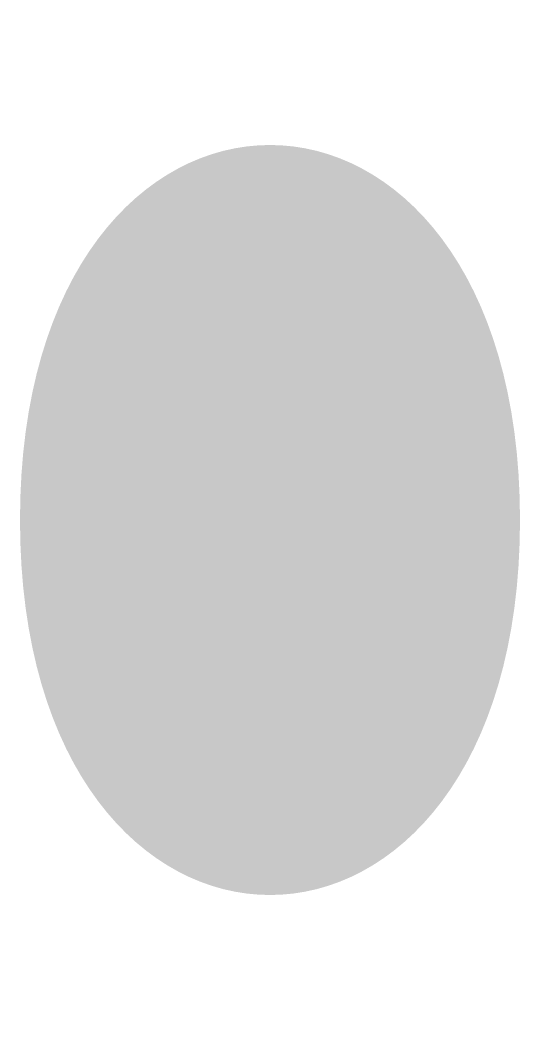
# Model space of a CAD drawing. Header units: inches. Extents: x -1 to 1, y -2 to 2.
import ezdxf

# ---------------------------------------------------------------- set-up
doc = ezdxf.new("R2010")
doc.units = ezdxf.units.IN
doc.header["$MEASUREMENT"] = 0

msp = doc.modelspace()

# ---------------------------------------------------------------- hatches: boundary and pattern name
h = msp.add_hatch(color=256)
edge = h.paths.add_edge_path(flags=0)
edge.add_spline(control_points=[(-1, 0), (-1, 2), (1, 2), (1, 0)], knot_values=[0, 0, 0, 0, 1, 1, 1, 1], degree=3, periodic=0)
edge.add_spline(control_points=[(1, 0), (1, -2), (-1, -2), (-1, 0)], knot_values=[0, 0, 0, 0, 1, 1, 1, 1], degree=3, periodic=0)

doc.saveas('drawing.dxf')
